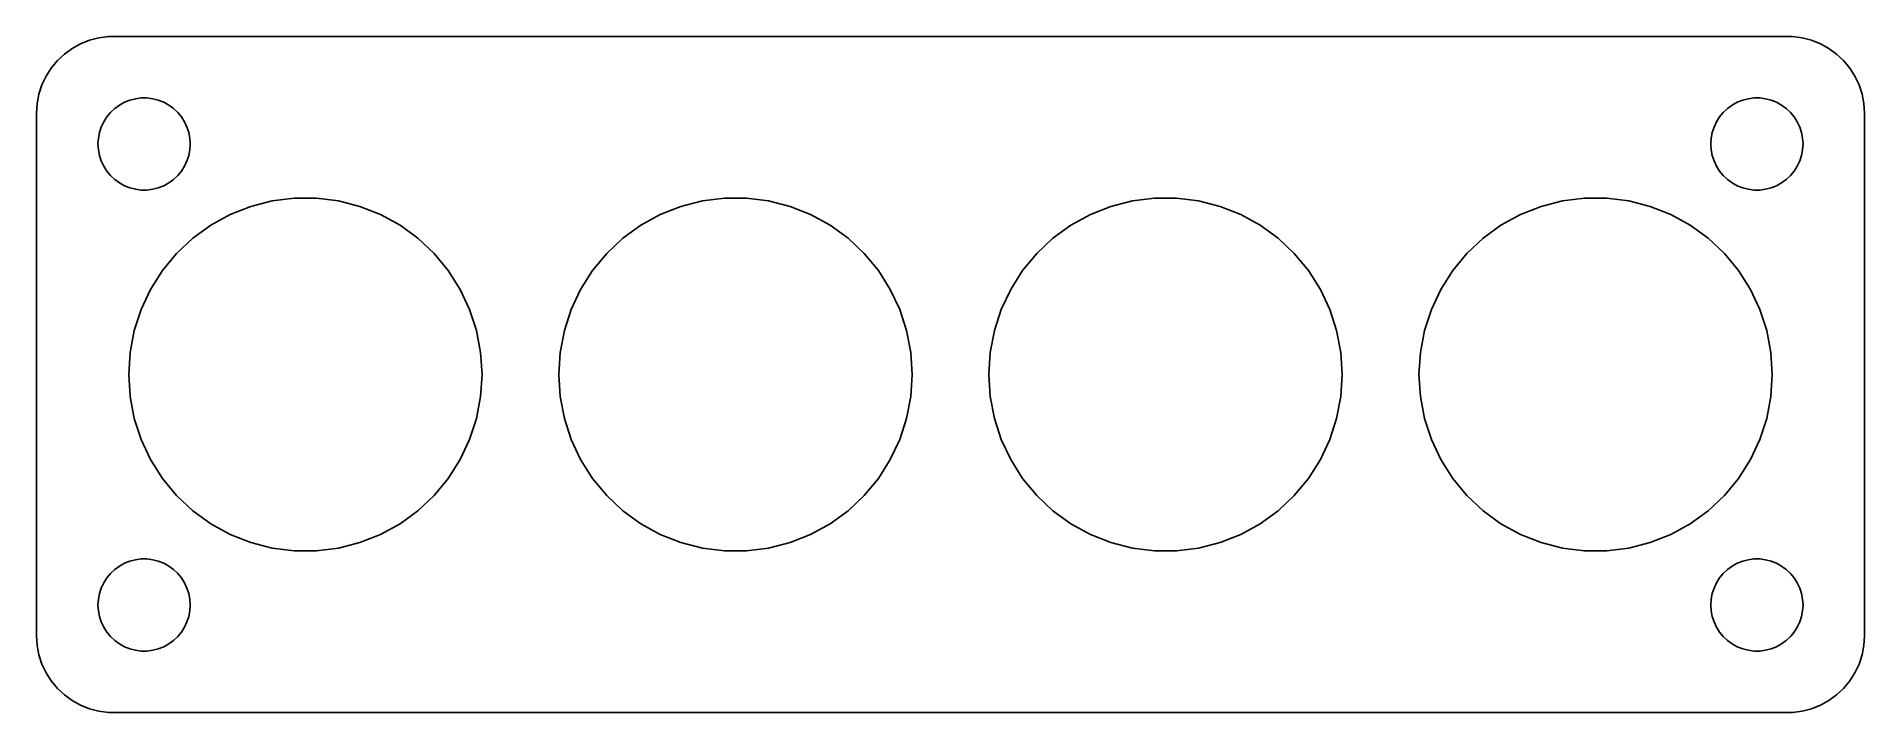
# Model space of a CAD drawing. Header units: metres. Extents: x -60 to 60, y -22 to 22.
import ezdxf

# ---------------------------------------------------------------- set-up
doc = ezdxf.new("R2010")
doc.units = ezdxf.units.M

msp = doc.modelspace()

# ---------------------------------------------------------------- linework, layer by layer
for p, q in [((-56.6289, 21.5241), (-57.1791, 21.2216)), ((-56.0451, 21.7553), (-56.6289, 21.5241)), ((-55.4369, 21.9114), (-56.0451, 21.7553)), ((-54.8139, 21.9901), (-55.4369, 21.9114)), ((54.8139, 21.9901), (-54.8139, 21.9901)), ((55.4369, 21.9114), (54.8139, 21.9901)), ((56.0451, 21.7553), (55.4369, 21.9114)), ((56.6289, 21.5241), (56.0451, 21.7553)), ((57.1791, 21.2216), (56.6289, 21.5241)), ((-58.1448, 20.4227), (-58.5451, 19.9389)), ((-57.6871, 20.8526), (-58.1448, 20.4227)), ((-57.1791, 21.2216), (-57.6871, 20.8526)), ((57.6871, 20.8526), (57.1791, 21.2216)), ((58.1448, 20.4227), (57.6871, 20.8526)), ((58.5451, 19.9389), (58.1448, 20.4227)), ((-58.8815, 19.4088), (-59.1489, 18.8406)), ((-58.5451, 19.9389), (-58.8815, 19.4088)), ((58.8815, 19.4088), (58.5451, 19.9389)), ((59.1489, 18.8406), (58.8815, 19.4088)), ((-59.3429, 18.2434), (-59.4606, 17.6267)), ((-59.1489, 18.8406), (-59.3429, 18.2434)), ((-53.7773, 17.7145), (-53.427, 17.8532)), ((-53.427, 17.8532), (-53.0621, 17.9469)), ((-53.0621, 17.9469), (-52.6884, 17.9941)), ((-52.6884, 17.9941), (-52.3116, 17.9941)), ((-52.3116, 17.9941), (-51.9379, 17.9469)), ((-51.9379, 17.9469), (-51.5729, 17.8532)), ((-51.5729, 17.8532), (-51.2227, 17.7145)), ((51.2227, 17.7145), (51.5729, 17.8532)), ((51.5729, 17.8532), (51.9379, 17.9469)), ((51.9379, 17.9469), (52.3116, 17.9941)), ((52.3116, 17.9941), (52.6884, 17.9941)), ((52.6884, 17.9941), (53.0621, 17.9469)), ((53.0621, 17.9469), (53.427, 17.8532)), ((53.427, 17.8532), (53.7773, 17.7145)), ((59.3429, 18.2434), (59.1489, 18.8406)), ((59.4606, 17.6267), (59.3429, 18.2434)), ((-59.4606, 17.6267), (-59.5, 17)), ((-59.5, 17), (-59.5, -17)), ((-55.1289, 16.4453), (-54.927, 16.7634)), ((-54.927, 16.7634), (-54.6869, 17.0536)), ((-54.6869, 17.0536), (-54.4123, 17.3115)), ((-54.4123, 17.3115), (-54.1075, 17.533)), ((-54.1075, 17.533), (-53.7773, 17.7145)), ((-51.2227, 17.7145), (-50.8925, 17.533)), ((-50.8925, 17.533), (-50.5877, 17.3115)), ((-50.5877, 17.3115), (-50.3131, 17.0536)), ((-50.3131, 17.0536), (-50.0729, 16.7634)), ((-50.0729, 16.7634), (-49.8711, 16.4453)), ((49.8711, 16.4453), (50.0729, 16.7634)), ((50.0729, 16.7634), (50.3131, 17.0536)), ((50.3131, 17.0536), (50.5877, 17.3115)), ((50.5877, 17.3115), (50.8925, 17.533)), ((50.8925, 17.533), (51.2227, 17.7145)), ((53.7773, 17.7145), (54.1075, 17.533)), ((54.1075, 17.533), (54.4123, 17.3115)), ((54.4123, 17.3115), (54.6869, 17.0536)), ((54.6869, 17.0536), (54.927, 16.7634)), ((54.927, 16.7634), (55.1289, 16.4453)), ((59.5, 17), (59.4606, 17.6267)), ((59.5, -17), (59.5, 17)), ((-55.4763, 15.376), (-55.4057, 15.7461)), ((-55.4057, 15.7461), (-55.2893, 16.1044)), ((-55.2893, 16.1044), (-55.1289, 16.4453)), ((-49.8711, 16.4453), (-49.7107, 16.1044)), ((-49.7107, 16.1044), (-49.5942, 15.7461)), ((-49.5942, 15.7461), (-49.5237, 15.376)), ((49.5237, 15.376), (49.5942, 15.7461)), ((49.5942, 15.7461), (49.7107, 16.1044)), ((49.7107, 16.1044), (49.8711, 16.4453)), ((55.1289, 16.4453), (55.2893, 16.1044)), ((55.2893, 16.1044), (55.4057, 15.7461)), ((55.4057, 15.7461), (55.4763, 15.376)), ((-55.5, 15), (-55.4763, 15.376)), ((-55.4763, 14.624), (-55.5, 15)), ((-55.4057, 14.2539), (-55.4763, 14.624)), ((-49.5237, 14.624), (-49.5942, 14.2539)), ((-49.5237, 15.376), (-49.5, 15)), ((-49.5, 15), (-49.5237, 14.624)), ((49.5, 15), (49.5237, 15.376)), ((49.5237, 14.624), (49.5, 15)), ((49.5942, 14.2539), (49.5237, 14.624)), ((55.4763, 14.624), (55.4057, 14.2539)), ((55.4763, 15.376), (55.5, 15)), ((55.5, 15), (55.4763, 14.624)), ((-55.2893, 13.8956), (-55.4057, 14.2539)), ((-55.1289, 13.5547), (-55.2893, 13.8956)), ((-54.927, 13.2366), (-55.1289, 13.5547)), ((-54.6869, 12.9464), (-54.927, 13.2366)), ((-50.0729, 13.2366), (-50.3131, 12.9464)), ((-49.8711, 13.5547), (-50.0729, 13.2366)), ((-49.7107, 13.8956), (-49.8711, 13.5547)), ((-49.5942, 14.2539), (-49.7107, 13.8956)), ((49.7107, 13.8956), (49.5942, 14.2539)), ((49.8711, 13.5547), (49.7107, 13.8956)), ((50.0729, 13.2366), (49.8711, 13.5547)), ((50.3131, 12.9464), (50.0729, 13.2366)), ((54.927, 13.2366), (54.6869, 12.9464)), ((55.1289, 13.5547), (54.927, 13.2366)), ((55.2893, 13.8956), (55.1289, 13.5547)), ((55.4057, 14.2539), (55.2893, 13.8956)), ((-54.4123, 12.6884), (-54.6869, 12.9464)), ((-54.1075, 12.467), (-54.4123, 12.6884)), ((-53.7773, 12.2855), (-54.1075, 12.467)), ((-53.427, 12.1468), (-53.7773, 12.2855)), ((-53.0621, 12.0531), (-53.427, 12.1468)), ((-52.6884, 12.0059), (-53.0621, 12.0531)), ((-52.3116, 12.0059), (-52.6884, 12.0059)), ((-51.9379, 12.0531), (-52.3116, 12.0059)), ((-51.5729, 12.1468), (-51.9379, 12.0531)), ((-51.2227, 12.2855), (-51.5729, 12.1468)), ((-50.8925, 12.467), (-51.2227, 12.2855)), ((-50.5877, 12.6884), (-50.8925, 12.467)), ((-50.3131, 12.9464), (-50.5877, 12.6884)), ((50.5877, 12.6884), (50.3131, 12.9464)), ((50.8925, 12.467), (50.5877, 12.6884)), ((51.2227, 12.2855), (50.8925, 12.467)), ((51.5729, 12.1468), (51.2227, 12.2855)), ((51.9379, 12.0531), (51.5729, 12.1468)), ((52.3116, 12.0059), (51.9379, 12.0531)), ((52.6884, 12.0059), (52.3116, 12.0059)), ((53.0621, 12.0531), (52.6884, 12.0059)), ((53.427, 12.1468), (53.0621, 12.0531)), ((53.7773, 12.2855), (53.427, 12.1468)), ((54.1075, 12.467), (53.7773, 12.2855)), ((54.4123, 12.6884), (54.1075, 12.467)), ((54.6869, 12.9464), (54.4123, 12.6884)), ((-46.8965, 10.4055), (-45.5537, 10.9371)), ((-45.5537, 10.9371), (-44.1549, 11.2963)), ((-44.1549, 11.2963), (-42.7221, 11.4773)), ((-42.7221, 11.4773), (-41.2779, 11.4773)), ((-41.2779, 11.4773), (-39.8451, 11.2963)), ((-39.8451, 11.2963), (-38.4463, 10.9371)), ((-38.4463, 10.9371), (-37.1035, 10.4055)), ((-18.8965, 10.4055), (-17.5537, 10.9371)), ((-17.5537, 10.9371), (-16.1549, 11.2963)), ((-16.1549, 11.2963), (-14.7221, 11.4773)), ((-14.7221, 11.4773), (-13.2779, 11.4773)), ((-13.2779, 11.4773), (-11.8451, 11.2963)), ((-11.8451, 11.2963), (-10.4463, 10.9371)), ((-10.4463, 10.9371), (-9.10353, 10.4055)), ((9.10353, 10.4055), (10.4463, 10.9371)), ((10.4463, 10.9371), (11.8451, 11.2963)), ((11.8451, 11.2963), (13.2779, 11.4773)), ((13.2779, 11.4773), (14.7221, 11.4773)), ((14.7221, 11.4773), (16.1549, 11.2963)), ((16.1549, 11.2963), (17.5537, 10.9371)), ((17.5537, 10.9371), (18.8965, 10.4055)), ((37.1035, 10.4055), (38.4463, 10.9371)), ((38.4463, 10.9371), (39.8451, 11.2963)), ((39.8451, 11.2963), (41.2779, 11.4773)), ((41.2779, 11.4773), (42.7221, 11.4773)), ((42.7221, 11.4773), (44.1549, 11.2963)), ((44.1549, 11.2963), (45.5537, 10.9371)), ((45.5537, 10.9371), (46.8965, 10.4055)), ((-49.3304, 8.8609), (-48.162, 9.70976)), ((-48.162, 9.70976), (-46.8965, 10.4055)), ((-37.1035, 10.4055), (-35.838, 9.70976)), ((-35.838, 9.70976), (-34.6696, 8.8609)), ((-21.3304, 8.8609), (-20.162, 9.70976)), ((-20.162, 9.70976), (-18.8965, 10.4055)), ((-9.10353, 10.4055), (-7.83798, 9.70976)), ((-7.83798, 9.70976), (-6.66962, 8.8609)), ((6.66962, 8.8609), (7.83798, 9.70976)), ((7.83798, 9.70976), (9.10353, 10.4055)), ((18.8965, 10.4055), (20.162, 9.70976)), ((20.162, 9.70976), (21.3304, 8.8609)), ((34.6696, 8.8609), (35.838, 9.70976)), ((35.838, 9.70976), (37.1035, 10.4055)), ((46.8965, 10.4055), (48.162, 9.70976)), ((48.162, 9.70976), (49.3304, 8.8609)), ((-50.3831, 7.87228), (-49.3304, 8.8609)), ((-34.6696, 8.8609), (-33.6169, 7.87228)), ((-22.3831, 7.87228), (-21.3304, 8.8609)), ((-6.66962, 8.8609), (-5.61685, 7.87228)), ((5.61685, 7.87228), (6.66962, 8.8609)), ((21.3304, 8.8609), (22.3831, 7.87228)), ((33.6169, 7.87228), (34.6696, 8.8609)), ((49.3304, 8.8609), (50.3831, 7.87228)), ((-51.3037, 6.75952), (-50.3831, 7.87228)), ((-33.6169, 7.87228), (-32.6963, 6.75952)), ((-23.3037, 6.75952), (-22.3831, 7.87228)), ((-5.61685, 7.87228), (-4.6963, 6.75952)), ((4.6963, 6.75952), (5.61685, 7.87228)), ((22.3831, 7.87228), (23.3037, 6.75952)), ((32.6963, 6.75952), (33.6169, 7.87228)), ((50.3831, 7.87228), (51.3037, 6.75952)), ((-52.0775, 5.54016), (-51.3037, 6.75952)), ((-32.6963, 6.75952), (-31.9225, 5.54016)), ((-24.0775, 5.54016), (-23.3037, 6.75952)), ((-4.6963, 6.75952), (-3.92247, 5.54016)), ((3.92247, 5.54016), (4.6963, 6.75952)), ((23.3037, 6.75952), (24.0775, 5.54016)), ((31.9225, 5.54016), (32.6963, 6.75952)), ((51.3037, 6.75952), (52.0775, 5.54016)), ((-52.6924, 4.23343), (-52.0775, 5.54016)), ((-31.9225, 5.54016), (-31.3076, 4.23343)), ((-24.6924, 4.23343), (-24.0775, 5.54016)), ((-3.92247, 5.54016), (-3.30756, 4.23343)), ((3.30756, 4.23343), (3.92247, 5.54016)), ((24.0775, 5.54016), (24.6924, 4.23343)), ((31.3076, 4.23343), (31.9225, 5.54016)), ((52.0775, 5.54016), (52.6924, 4.23343)), ((-53.1387, 2.85992), (-52.6924, 4.23343)), ((-31.3076, 4.23343), (-30.8613, 2.85992)), ((-25.1387, 2.85992), (-24.6924, 4.23343)), ((-3.30756, 4.23343), (-2.86128, 2.85992)), ((2.86128, 2.85992), (3.30756, 4.23343)), ((24.6924, 4.23343), (25.1387, 2.85992)), ((30.8613, 2.85992), (31.3076, 4.23343)), ((52.6924, 4.23343), (53.1387, 2.85992)), ((-53.4093, 1.44133), (-53.1387, 2.85992)), ((-30.8613, 2.85992), (-30.5907, 1.44133)), ((-25.4093, 1.44133), (-25.1387, 2.85992)), ((-2.86128, 2.85992), (-2.59067, 1.44133)), ((2.59067, 1.44133), (2.86128, 2.85992)), ((25.1387, 2.85992), (25.4093, 1.44133)), ((30.5907, 1.44133), (30.8613, 2.85992)), ((53.1387, 2.85992), (53.4093, 1.44133)), ((-53.5, 0), (-53.4093, 1.44133)), ((-30.5907, 1.44133), (-30.5, 0)), ((-25.5, 0), (-25.4093, 1.44133)), ((-2.59067, 1.44133), (-2.5, 0)), ((2.5, 0), (2.59067, 1.44133)), ((25.4093, 1.44133), (25.5, 0)), ((30.5, 0), (30.5907, 1.44133)), ((53.4093, 1.44133), (53.5, 0)), ((-53.4093, -1.44133), (-53.5, 0)), ((-30.5, 0), (-30.5907, -1.44133)), ((-25.4093, -1.44133), (-25.5, 0)), ((-2.5, 0), (-2.59067, -1.44133)), ((2.59067, -1.44133), (2.5, 0)), ((25.5, 0), (25.4093, -1.44133)), ((30.5907, -1.44133), (30.5, 0)), ((53.5, 0), (53.4093, -1.44133)), ((-53.1387, -2.85992), (-53.4093, -1.44133)), ((-30.5907, -1.44133), (-30.8613, -2.85992)), ((-25.1387, -2.85992), (-25.4093, -1.44133)), ((-2.59067, -1.44133), (-2.86128, -2.85992)), ((2.86128, -2.85992), (2.59067, -1.44133)), ((25.4093, -1.44133), (25.1387, -2.85992)), ((30.8613, -2.85992), (30.5907, -1.44133)), ((53.4093, -1.44133), (53.1387, -2.85992)), ((-52.6924, -4.23343), (-53.1387, -2.85992)), ((-30.8613, -2.85992), (-31.3076, -4.23343)), ((-24.6924, -4.23343), (-25.1387, -2.85992)), ((-2.86128, -2.85992), (-3.30756, -4.23343)), ((3.30756, -4.23343), (2.86128, -2.85992)), ((25.1387, -2.85992), (24.6924, -4.23343)), ((31.3076, -4.23343), (30.8613, -2.85992)), ((53.1387, -2.85992), (52.6924, -4.23343)), ((-52.0775, -5.54016), (-52.6924, -4.23343)), ((-31.3076, -4.23343), (-31.9225, -5.54016)), ((-24.0775, -5.54016), (-24.6924, -4.23343)), ((-3.30756, -4.23343), (-3.92247, -5.54016)), ((3.92247, -5.54016), (3.30756, -4.23343)), ((24.6924, -4.23343), (24.0775, -5.54016)), ((31.9225, -5.54016), (31.3076, -4.23343)), ((52.6924, -4.23343), (52.0775, -5.54016)), ((-51.3037, -6.75952), (-52.0775, -5.54016)), ((-31.9225, -5.54016), (-32.6963, -6.75952)), ((-23.3037, -6.75952), (-24.0775, -5.54016)), ((-3.92247, -5.54016), (-4.6963, -6.75952)), ((4.6963, -6.75952), (3.92247, -5.54016)), ((24.0775, -5.54016), (23.3037, -6.75952)), ((32.6963, -6.75952), (31.9225, -5.54016)), ((52.0775, -5.54016), (51.3037, -6.75952)), ((-50.3831, -7.87228), (-51.3037, -6.75952)), ((-32.6963, -6.75952), (-33.6169, -7.87228)), ((-22.3831, -7.87228), (-23.3037, -6.75952)), ((-4.6963, -6.75952), (-5.61685, -7.87228)), ((5.61685, -7.87228), (4.6963, -6.75952)), ((23.3037, -6.75952), (22.3831, -7.87228)), ((33.6169, -7.87228), (32.6963, -6.75952)), ((51.3037, -6.75952), (50.3831, -7.87228)), ((-49.3304, -8.8609), (-50.3831, -7.87228)), ((-33.6169, -7.87228), (-34.6696, -8.8609)), ((-21.3304, -8.8609), (-22.3831, -7.87228)), ((-5.61685, -7.87228), (-6.66962, -8.8609)), ((6.66962, -8.8609), (5.61685, -7.87228)), ((22.3831, -7.87228), (21.3304, -8.8609)), ((34.6696, -8.8609), (33.6169, -7.87228)), ((50.3831, -7.87228), (49.3304, -8.8609)), ((-48.162, -9.70976), (-49.3304, -8.8609)), ((-34.6696, -8.8609), (-35.838, -9.70976)), ((-20.162, -9.70976), (-21.3304, -8.8609)), ((-6.66962, -8.8609), (-7.83798, -9.70976)), ((7.83798, -9.70976), (6.66962, -8.8609)), ((21.3304, -8.8609), (20.162, -9.70976)), ((35.838, -9.70976), (34.6696, -8.8609)), ((49.3304, -8.8609), (48.162, -9.70976)), ((-46.8965, -10.4055), (-48.162, -9.70976)), ((-45.5537, -10.9371), (-46.8965, -10.4055)), ((-37.1035, -10.4055), (-38.4463, -10.9371)), ((-35.838, -9.70976), (-37.1035, -10.4055)), ((-18.8965, -10.4055), (-20.162, -9.70976)), ((-17.5537, -10.9371), (-18.8965, -10.4055)), ((-9.10353, -10.4055), (-10.4463, -10.9371)), ((-7.83798, -9.70976), (-9.10353, -10.4055)), ((9.10353, -10.4055), (7.83798, -9.70976)), ((10.4463, -10.9371), (9.10353, -10.4055)), ((18.8965, -10.4055), (17.5537, -10.9371)), ((20.162, -9.70976), (18.8965, -10.4055)), ((37.1035, -10.4055), (35.838, -9.70976)), ((38.4463, -10.9371), (37.1035, -10.4055)), ((46.8965, -10.4055), (45.5537, -10.9371)), ((48.162, -9.70976), (46.8965, -10.4055)), ((-44.1549, -11.2963), (-45.5537, -10.9371)), ((-42.7221, -11.4773), (-44.1549, -11.2963)), ((-41.2779, -11.4773), (-42.7221, -11.4773)), ((-39.8451, -11.2963), (-41.2779, -11.4773)), ((-38.4463, -10.9371), (-39.8451, -11.2963)), ((-16.1549, -11.2963), (-17.5537, -10.9371)), ((-14.7221, -11.4773), (-16.1549, -11.2963)), ((-13.2779, -11.4773), (-14.7221, -11.4773)), ((-11.8451, -11.2963), (-13.2779, -11.4773)), ((-10.4463, -10.9371), (-11.8451, -11.2963)), ((11.8451, -11.2963), (10.4463, -10.9371)), ((13.2779, -11.4773), (11.8451, -11.2963)), ((14.7221, -11.4773), (13.2779, -11.4773)), ((16.1549, -11.2963), (14.7221, -11.4773)), ((17.5537, -10.9371), (16.1549, -11.2963)), ((39.8451, -11.2963), (38.4463, -10.9371)), ((41.2779, -11.4773), (39.8451, -11.2963)), ((42.7221, -11.4773), (41.2779, -11.4773)), ((44.1549, -11.2963), (42.7221, -11.4773)), ((45.5537, -10.9371), (44.1549, -11.2963)), ((-54.927, -13.2366), (-54.6869, -12.9464)), ((-54.6869, -12.9464), (-54.4123, -12.6884)), ((-54.4123, -12.6884), (-54.1075, -12.467)), ((-54.1075, -12.467), (-53.7773, -12.2855)), ((-53.7773, -12.2855), (-53.427, -12.1468)), ((-53.427, -12.1468), (-53.0621, -12.0531)), ((-53.0621, -12.0531), (-52.6884, -12.0059)), ((-52.6884, -12.0059), (-52.3116, -12.0059)), ((-52.3116, -12.0059), (-51.9379, -12.0531)), ((-51.9379, -12.0531), (-51.5729, -12.1468)), ((-51.5729, -12.1468), (-51.2227, -12.2855)), ((-51.2227, -12.2855), (-50.8925, -12.467)), ((-50.8925, -12.467), (-50.5877, -12.6884)), ((-50.5877, -12.6884), (-50.3131, -12.9464)), ((-50.3131, -12.9464), (-50.0729, -13.2366)), ((50.0729, -13.2366), (50.3131, -12.9464)), ((50.3131, -12.9464), (50.5877, -12.6884)), ((50.5877, -12.6884), (50.8925, -12.467)), ((50.8925, -12.467), (51.2227, -12.2855)), ((51.2227, -12.2855), (51.5729, -12.1468)), ((51.5729, -12.1468), (51.9379, -12.0531)), ((51.9379, -12.0531), (52.3116, -12.0059)), ((52.3116, -12.0059), (52.6884, -12.0059)), ((52.6884, -12.0059), (53.0621, -12.0531)), ((53.0621, -12.0531), (53.427, -12.1468)), ((53.427, -12.1468), (53.7773, -12.2855)), ((53.7773, -12.2855), (54.1075, -12.467)), ((54.1075, -12.467), (54.4123, -12.6884)), ((54.4123, -12.6884), (54.6869, -12.9464)), ((54.6869, -12.9464), (54.927, -13.2366)), ((-55.4763, -14.624), (-55.4057, -14.2539)), ((-55.4057, -14.2539), (-55.2893, -13.8956)), ((-55.2893, -13.8956), (-55.1289, -13.5547)), ((-55.1289, -13.5547), (-54.927, -13.2366)), ((-50.0729, -13.2366), (-49.8711, -13.5547)), ((-49.8711, -13.5547), (-49.7107, -13.8956)), ((-49.7107, -13.8956), (-49.5942, -14.2539)), ((-49.5942, -14.2539), (-49.5237, -14.624)), ((49.5237, -14.624), (49.5942, -14.2539)), ((49.5942, -14.2539), (49.7107, -13.8956)), ((49.7107, -13.8956), (49.8711, -13.5547)), ((49.8711, -13.5547), (50.0729, -13.2366)), ((54.927, -13.2366), (55.1289, -13.5547)), ((55.1289, -13.5547), (55.2893, -13.8956)), ((55.2893, -13.8956), (55.4057, -14.2539)), ((55.4057, -14.2539), (55.4763, -14.624)), ((-55.5, -15), (-55.4763, -14.624)), ((-55.4763, -15.376), (-55.5, -15)), ((-55.4057, -15.7461), (-55.4763, -15.376)), ((-49.5237, -15.376), (-49.5942, -15.7461)), ((-49.5237, -14.624), (-49.5, -15)), ((-49.5, -15), (-49.5237, -15.376)), ((49.5, -15), (49.5237, -14.624)), ((49.5237, -15.376), (49.5, -15)), ((49.5942, -15.7461), (49.5237, -15.376)), ((55.4763, -15.376), (55.4057, -15.7461)), ((55.4763, -14.624), (55.5, -15)), ((55.5, -15), (55.4763, -15.376)), ((-55.2893, -16.1044), (-55.4057, -15.7461)), ((-55.1289, -16.4453), (-55.2893, -16.1044)), ((-54.927, -16.7634), (-55.1289, -16.4453)), ((-49.8711, -16.4453), (-50.0729, -16.7634)), ((-49.7107, -16.1044), (-49.8711, -16.4453)), ((-49.5942, -15.7461), (-49.7107, -16.1044)), ((49.7107, -16.1044), (49.5942, -15.7461)), ((49.8711, -16.4453), (49.7107, -16.1044)), ((50.0729, -16.7634), (49.8711, -16.4453)), ((55.1289, -16.4453), (54.927, -16.7634)), ((55.2893, -16.1044), (55.1289, -16.4453)), ((55.4057, -15.7461), (55.2893, -16.1044)), ((-59.5, -17), (-59.4606, -17.6267)), ((-59.4606, -17.6267), (-59.3429, -18.2434)), ((-54.6869, -17.0536), (-54.927, -16.7634)), ((-54.4123, -17.3115), (-54.6869, -17.0536)), ((-54.1075, -17.533), (-54.4123, -17.3115)), ((-53.7773, -17.7145), (-54.1075, -17.533)), ((-53.427, -17.8532), (-53.7773, -17.7145)), ((-51.2227, -17.7145), (-51.5729, -17.8532)), ((-50.8925, -17.533), (-51.2227, -17.7145)), ((-50.5877, -17.3115), (-50.8925, -17.533)), ((-50.3131, -17.0536), (-50.5877, -17.3115)), ((-50.0729, -16.7634), (-50.3131, -17.0536)), ((50.3131, -17.0536), (50.0729, -16.7634)), ((50.5877, -17.3115), (50.3131, -17.0536)), ((50.8925, -17.533), (50.5877, -17.3115)), ((51.2227, -17.7145), (50.8925, -17.533)), ((51.5729, -17.8532), (51.2227, -17.7145)), ((53.7773, -17.7145), (53.427, -17.8532)), ((54.1075, -17.533), (53.7773, -17.7145)), ((54.4123, -17.3115), (54.1075, -17.533)), ((54.6869, -17.0536), (54.4123, -17.3115)), ((54.927, -16.7634), (54.6869, -17.0536)), ((59.3429, -18.2434), (59.4606, -17.6267)), ((59.4606, -17.6267), (59.5, -17)), ((-59.3429, -18.2434), (-59.1489, -18.8406)), ((-59.1489, -18.8406), (-58.8815, -19.4088)), ((-53.0621, -17.9469), (-53.427, -17.8532)), ((-52.6884, -17.9941), (-53.0621, -17.9469)), ((-52.3116, -17.9941), (-52.6884, -17.9941)), ((-51.9379, -17.9469), (-52.3116, -17.9941)), ((-51.5729, -17.8532), (-51.9379, -17.9469)), ((51.9379, -17.9469), (51.5729, -17.8532)), ((52.3116, -17.9941), (51.9379, -17.9469)), ((52.6884, -17.9941), (52.3116, -17.9941)), ((53.0621, -17.9469), (52.6884, -17.9941)), ((53.427, -17.8532), (53.0621, -17.9469)), ((58.8815, -19.4088), (59.1489, -18.8406)), ((59.1489, -18.8406), (59.3429, -18.2434)), ((-58.8815, -19.4088), (-58.5451, -19.9389)), ((-58.5451, -19.9389), (-58.1448, -20.4227)), ((58.1448, -20.4227), (58.5451, -19.9389)), ((58.5451, -19.9389), (58.8815, -19.4088)), ((-58.1448, -20.4227), (-57.6871, -20.8526)), ((-57.6871, -20.8526), (-57.1791, -21.2216)), ((-57.1791, -21.2216), (-56.6289, -21.5241)), ((56.6289, -21.5241), (57.1791, -21.2216)), ((57.1791, -21.2216), (57.6871, -20.8526)), ((57.6871, -20.8526), (58.1448, -20.4227)), ((-56.6289, -21.5241), (-56.0451, -21.7553)), ((-56.0451, -21.7553), (-55.4369, -21.9114)), ((-55.4369, -21.9114), (-54.8139, -21.9901)), ((-54.8139, -21.9901), (54.8139, -21.9901)), ((54.8139, -21.9901), (55.4369, -21.9114)), ((55.4369, -21.9114), (56.0451, -21.7553)), ((56.0451, -21.7553), (56.6289, -21.5241))]:
    msp.add_line(p, q)

doc.saveas('drawing.dxf')
